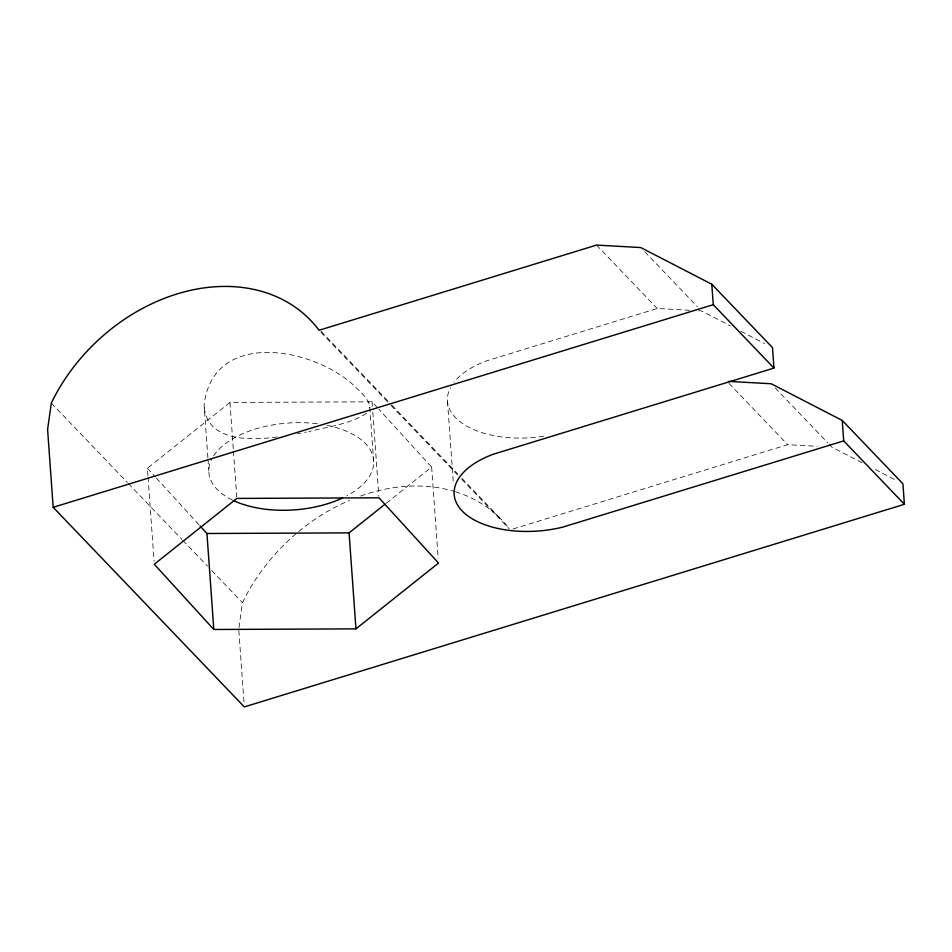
<?xml version="1.0" encoding="UTF-8"?>
<svg xmlns="http://www.w3.org/2000/svg" width="952" height="952" viewBox="0 0 952 952"><rect width="100%" height="100%" fill="white"/><g stroke="black" fill="none" stroke-linecap="round" stroke-linejoin="round"><path stroke-width="0.71" stroke-dasharray="4.76 3.57" d="M207.881 457.805L204.097 404.897C213.296 327.31 318.016 347.98 357.262 388.785A68.52 16.838 27.9 0 1 364.937 396.663L368.15 401.339L369.662 405.409L373.731 461.898M238.952 627.63L242.462 602.675A170.694 132.935 -43.8 0 1 349.634 500.335M369.673 408.039L369.804 407.158M366.484 413.335C349.372 424.378 328.202 426.651 308.781 431.553M147.929 475.655L147.405 468.265L229.956 402.434L372.101 401.827L378.051 408.348M386.286 503.215L431.637 467.051L379.039 409.431M689.653 310.281L657.237 308.484L486.686 360.832A80.682 42.519 -4.1 0 0 454.033 382.18M513.021 528.991L787.673 444.691L817.149 446.321M297.405 433.779L300.761 433.172M304.711 432.375L306.377 432.077M277.151 436.944C250.578 440.693 205.68 441.752 204.097 404.897M698.506 310.768L701.446 310.935L730.398 325.882M740.918 331.308L764.599 343.541M862.143 462.755L831.893 447.142L828.847 443.965M875.304 469.55L896.356 480.415M644.79 251.768L697.399 306.711M775.226 387.976L827.835 442.906M596.523 245.092L657.237 308.484M728.994 383.418L787.673 444.691M320.955 331.141L390.844 404.112M391.867 405.183L457.638 473.858M461.744 478.142L501.823 519.994M321.098 332.415L389.951 404.314M390.986 405.385L457.781 475.143M461.887 479.427L509.165 528.788M51.313 403.089L127.366 482.485M128.389 483.568L181.832 539.367M182.855 540.438L207.524 566.19M211.63 570.486L242.462 602.675M147.405 468.265L155.343 476.964M156.33 478.059L199.004 524.802M447.511 401.625L453.354 483.14M431.637 467.051L438.206 558.61M372.101 401.827L372.41 406.254M372.839 412.156L378.872 496.337M229.956 402.434L233.347 449.689M233.454 451.165L236.727 496.944M238.845 630.557L244.105 703.968M207.988 459.28L208.821 471.038M148.036 477.13L154.069 561.299M543.64 436.254A80.682 42.519 -4.1 0 1 450.474 387.631M455.52 491.779A170.694 132.935 -43.8 0 1 508.213 527.301M360.701 496.004A170.694 132.935 -43.8 0 1 454.449 491.446M326.905 425.294A82.61 43.53 -4.1 0 1 346.885 495.79M232.371 500.026A82.61 43.53 -4.1 0 1 211.856 458.84M213.605 455.853A82.61 43.53 -4.1 0 1 320.288 424.14"/><path stroke-width="1.43" d="M199.991 525.885L206.941 533.501L349.075 532.882L385.12 504.132M355.953 628.867L438.515 563.037L378.979 497.813L236.834 498.42L154.284 564.25L213.819 629.486L355.953 628.867L349.075 532.882M53.181 507.309L713.262 304.688L773.964 368.079L493.374 454.211A80.682 42.519 -4.1 0 0 462.101 510.915A80.682 42.519 -4.1 0 0 563.108 527.027L843.698 440.895L904.4 504.286L244.319 706.908L53.181 507.309L47.6 429.507L51.313 403.089A170.694 132.935 -43.8 0 1 182.748 292.288A170.694 132.935 -43.8 0 1 319.051 330.273L596.523 245.092L640.744 247.544L711.787 284.231L772.488 347.611L773.964 368.079M728.447 381.383L771.179 383.751L842.234 420.427L902.936 483.818L904.4 504.286M842.234 420.427L843.698 440.895M711.787 284.231L713.262 304.688M206.941 533.501L213.819 629.486M342.494 497.991A82.61 43.53 -4.1 0 1 233.383 500.514"/></g></svg>
